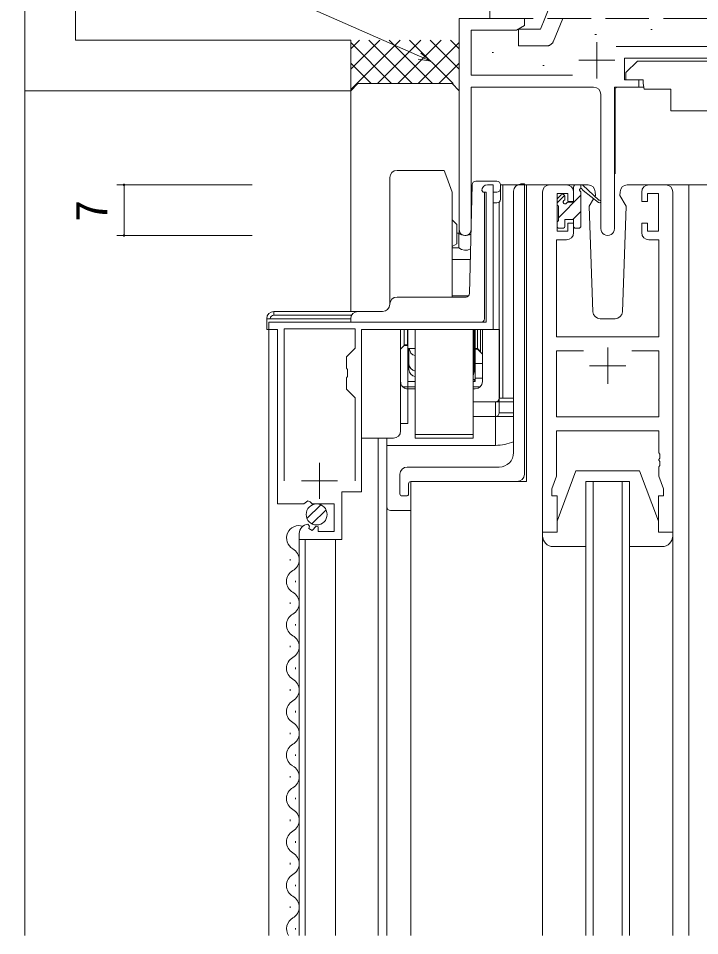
# Model space of a CAD drawing. Units: millimetres, scale not verified. Extents: x -594 to 539, y -420 to 386.
# Drawn here: x -482.8 to -388.7, y 138.6 to 265.3 of the extents above; entities that cross this region are included whole.
import ezdxf
from ezdxf.enums import TextEntityAlignment as Align

# ---------------------------------------------------------------- set-up
doc = ezdxf.new("R2010")
doc.units = ezdxf.units.MM
doc.header["$LTSCALE"] = 2
doc.linetypes.add('DASHED3', pattern=[4, 3, -1])
for name, color, linetype, lineweight in [('0-3_YKK_11', 7, 'Continuous', 9), ('0-4_YKK_12', 2, 'Continuous', 9), ('0-5_YKK_13', 4, 'Continuous', 9), ('0-6_YKK_D', 6, 'Continuous', 9), ('0-7_YSS_K', 3, 'Continuous', 9)]:
    doc.layers.add(name, color=color, linetype=linetype, lineweight=lineweight)
doc.styles.add('ＭＳ ゴシック', font='')
doc.styles.get('ＭＳ ゴシック').set_extended_font_data('MS Gothic')

msp = doc.modelspace()

# ---------------------------------------------------------------- linework, layer by layer
at = {"layer": '0-3_YKK_11'}
for p, q in [((-421.893, 265.313), (-421.893, 236.128)), ((-412.893, 265.313), (-421.893, 265.313)), ((-412.893, 264.313), (-412.893, 265.313)), ((-420.263, 263.683), (-413.984, 263.683)), ((-420.263, 257.443), (-420.263, 263.683)), ((-413.984, 263.683), (-412.893, 264.313)), ((-371.19, 261.443), (-400.201, 261.443)), ((-399.093, 259.813), (-372.293, 259.813)), ((-399.093, 256.813), (-399.093, 259.813)), ((-406.243, 257.443), (-420.263, 257.443)), ((-397.093, 256.813), (-399.093, 256.813)), ((-397.093, 255.813), (-397.093, 256.813)), ((-420.263, 255.813), (-403.343, 255.813)), ((-420.263, 236.128), (-420.263, 255.813)), ((-402.343, 254.813), (-402.343, 236.263)), ((-400.443, 255.813), (-397.093, 255.813)), ((-400.443, 236.263), (-400.443, 255.813)), ((-417.193, 242.31), (-417.993, 242.31)), ((-417.193, 222.31), (-417.193, 242.31)), ((-409.393, 242.313), (-407.093, 242.313)), ((-395.693, 242.313), (-393.393, 242.313)), ((-418.793, 241.51), (-418.593, 241.309)), ((-418.593, 241.309), (-418.193, 241.309)), ((-418.193, 241.309), (-418.193, 223.31)), ((-410.393, 194.313), (-410.393, 241.313)), ((-408.393, 241.113), (-408.393, 235.913)), ((-406.893, 241.113), (-408.393, 241.113)), ((-406.893, 240.013), (-406.893, 241.113)), ((-406.093, 241.313), (-406.093, 240.013)), ((-396.693, 240.013), (-396.693, 241.313)), ((-395.893, 241.113), (-395.893, 240.013)), ((-394.393, 241.113), (-395.893, 241.113)), ((-394.393, 235.913), (-394.393, 241.113)), ((-392.393, 241.313), (-392.393, 194.313)), ((-406.093, 240.013), (-406.893, 240.013)), ((-395.893, 240.013), (-396.693, 240.013)), ((-408.393, 235.913), (-406.893, 235.913)), ((-406.893, 237.013), (-406.093, 237.013)), ((-406.893, 235.913), (-406.893, 237.013)), ((-406.093, 237.013), (-406.093, 235.713)), ((-396.693, 237.013), (-395.893, 237.013)), ((-396.693, 235.713), (-396.693, 237.013)), ((-395.893, 237.013), (-395.893, 235.913)), ((-395.893, 235.913), (-394.393, 235.913)), ((-408.463, 234.713), (-408.463, 221.313)), ((-407.093, 234.713), (-408.463, 234.713)), ((-394.323, 234.713), (-395.693, 234.713)), ((-394.323, 221.313), (-394.323, 234.713)), ((-448.193, 223.31), (-448.193, 222.31)), ((-418.193, 223.31), (-448.193, 223.31)), ((-448.193, 222.31), (-446.993, 222.31)), ((-446.993, 222.31), (-446.993, 198.21)), ((-446.093, 222.41), (-446.093, 201.41)), ((-436.293, 222.41), (-446.093, 222.41)), ((-436.293, 219.76), (-436.293, 222.41)), ((-435.393, 222.31), (-417.193, 222.31)), ((-435.393, 199.91), (-435.393, 222.31)), ((-408.463, 221.313), (-394.323, 221.313)), ((-437.493, 218.56), (-436.293, 219.76)), ((-408.463, 219.383), (-404.743, 219.383)), ((-408.463, 210.243), (-408.463, 219.383)), ((-398.042, 219.383), (-394.323, 219.383)), ((-398.042, 219.383), (-394.323, 219.383)), ((-394.323, 219.383), (-394.323, 210.243)), ((-437.493, 216.98), (-437.493, 218.56)), ((-437.35, 216.789), (-437.493, 216.98)), ((-437.35, 215.83), (-437.35, 216.789)), ((-437.493, 215.639), (-437.35, 215.83)), ((-437.493, 214.06), (-437.493, 215.639)), ((-436.293, 212.859), (-437.493, 214.06)), ((-436.293, 201.41), (-436.293, 212.859)), ((-436.293, 201.41), (-436.293, 212.859)), ((-394.323, 210.243), (-408.463, 210.243)), ((-408.463, 208.313), (-408.463, 202.044)), ((-394.323, 208.313), (-408.463, 208.313)), ((-394.323, 205.271), (-394.323, 208.313)), ((-394.203, 205.088), (-394.323, 205.271)), ((-394.323, 204.355), (-394.203, 204.538)), ((-394.323, 204.271), (-394.323, 204.355)), ((-394.203, 204.088), (-394.323, 204.271)), ((-394.203, 204.538), (-394.203, 205.088)), ((-394.203, 203.538), (-394.203, 204.088)), ((-394.323, 203.355), (-394.203, 203.538)), ((-394.323, 202.044), (-394.323, 203.355)), ((-408.463, 202.044), (-409.093, 200.313)), ((-393.693, 200.313), (-394.323, 202.044)), ((-409.093, 200.313), (-409.093, 199.313)), ((-393.693, 199.313), (-393.693, 200.313)), ((-438.093, 199.91), (-435.393, 199.91)), ((-438.093, 193.31), (-438.093, 199.91)), ((-409.093, 199.313), (-408.393, 199.313)), ((-408.393, 199.313), (-408.393, 194.313)), ((-394.393, 199.313), (-393.693, 199.313)), ((-394.393, 194.313), (-394.393, 199.313)), ((-446.993, 198.21), (-443.362, 198.21)), ((-443.362, 198.21), (-442.821, 198.663)), ((-442.821, 198.663), (-442.493, 198.51)), ((-442.493, 198.51), (-442.193, 198.21)), ((-442.193, 198.21), (-439.193, 198.21)), ((-439.193, 198.21), (-439.193, 194.41)), ((-442.6, 195.158), (-442.811, 195.409)), ((-443.993, 194.114), (-443.993, 193.31)), ((-442.685, 194.839), (-442.6, 195.158)), ((-442.217, 194.568), (-442.685, 194.839)), ((-441.64, 195.145), (-442.217, 194.568)), ((-441.393, 195.043), (-441.64, 195.145)), ((-441.393, 194.41), (-441.393, 195.043)), ((-439.193, 194.41), (-441.393, 194.41)), ((-408.393, 194.313), (-410.393, 194.313)), ((-392.393, 194.313), (-394.393, 194.313)), ((-443.993, 193.31), (-438.093, 193.31))]:
    msp.add_line(p, q, dxfattribs=at)
at = {"layer": '0-3_YKK_11', "color": 2}
for p, q in [((-402.893, 262.013), (-402.893, 257.013)), ((-405.393, 259.513), (-400.393, 259.513)), ((-401.393, 219.813), (-401.393, 214.813)), ((-403.893, 217.313), (-398.893, 217.313)), ((-441.193, 203.91), (-441.193, 198.91)), ((-443.693, 201.41), (-438.693, 201.41))]:
    msp.add_line(p, q, dxfattribs=at)
at = {"layer": '0-3_YKK_11'}
for centre, radius, start, end in [((-403.343, 254.813), 1, 0, 89.99998), ((-417.993, 241.51), 0.8, 90, 179.99998), ((-409.393, 241.313), 1, 90, 179.99998), ((-407.093, 241.313), 1, 0, 89.99998), ((-395.693, 241.313), 1, 90, 179.99998), ((-393.393, 241.313), 1, 0, 89.99998), ((-421.078, 236.128), 0.815, 179.99998, 0), ((-401.393, 236.263), 0.95, 179.99998, 0), ((-407.093, 235.713), 1, 270, 359.99998), ((-395.693, 235.713), 1, 180, 269.99998), ((-442.693, 194.114), 1.3, 95.2159, 180.00002)]:
    msp.add_arc(centre, radius, start, end, dxfattribs=at)
at = {"layer": '0-4_YKK_12'}
for p, q in [((-409.393, 242.313), (-412.593, 242.313)), ((-394.543, 242.313), (-386.693, 242.313)), ((-390.193, 242.313), (-390.193, 138.563)), ((-421.893, 235.557), (-421.893, 236.128)), ((-448.193, 138.563), (-448.193, 222.31)), ((-433.093, 138.563), (-433.093, 207.31)), ((-431.893, 207.31), (-431.893, 138.563)), ((-404.393, 201.313), (-398.393, 201.313)), ((-404.393, 138.563), (-404.393, 201.313)), ((-403.393, 201.313), (-403.393, 138.563)), ((-399.393, 138.563), (-399.393, 201.313)), ((-398.393, 201.313), (-398.393, 138.563)), ((-443.993, 138.563), (-443.993, 193.907)), ((-443.193, 138.563), (-443.193, 193.31)), ((-438.993, 138.563), (-438.993, 193.31)), ((-445.253, 190.405), (-445.253, 190.605)), ((-444.493, 187.405), (-444.493, 187.605)), ((-445.253, 184.405), (-445.253, 184.605)), ((-444.493, 181.405), (-444.493, 181.605)), ((-445.253, 178.405), (-445.253, 178.605)), ((-444.493, 175.405), (-444.493, 175.605)), ((-445.253, 172.405), (-445.253, 172.605)), ((-444.493, 169.405), (-444.493, 169.605)), ((-445.253, 166.405), (-445.253, 166.605)), ((-444.493, 163.405), (-444.493, 163.605)), ((-445.253, 160.405), (-445.253, 160.605)), ((-444.493, 157.405), (-444.493, 157.605)), ((-445.253, 154.405), (-445.253, 154.605)), ((-444.493, 151.405), (-444.493, 151.605)), ((-445.253, 148.405), (-445.253, 148.605)), ((-444.493, 145.405), (-444.493, 145.605)), ((-445.253, 142.405), (-445.253, 142.605)), ((-444.493, 139.405), (-444.493, 139.605))]:
    msp.add_line(p, q, dxfattribs=at)
msp.add_lwpolyline([(-412.593, 242.313), (-412.593, 201.313), (-428.593, 201.313), (-428.593, 138.563)], dxfattribs=at)
for centre, start, end in [((-444.034, 193.505), 71.72141, 240.79745), ((-445.711, 190.505), 299.20255, 60.79745), ((-444.034, 187.505), 119.20255, 240.79745), ((-445.711, 184.505), 299.20255, 60.79745), ((-444.034, 181.505), 119.20255, 240.79745), ((-445.711, 178.505), 299.20255, 60.79745), ((-444.034, 175.505), 119.20255, 240.79745), ((-445.711, 172.505), 299.20255, 60.79745), ((-444.034, 169.505), 119.20255, 240.79745), ((-445.711, 166.505), 299.20255, 60.79745), ((-444.034, 163.505), 119.20255, 240.79745), ((-445.711, 160.505), 299.20255, 60.79745), ((-444.034, 157.505), 119.20255, 240.79745), ((-445.711, 154.505), 299.20255, 60.79745), ((-444.034, 151.505), 119.20255, 240.79745), ((-445.711, 148.505), 299.20255, 60.79745), ((-444.034, 145.505), 119.20255, 240.79745), ((-445.711, 142.505), 299.20255, 60.79745), ((-444.034, 139.505), 119.20255, 213.24428)]:
    msp.add_arc(centre, 1.718, start, end, dxfattribs=at)
at = {"layer": '0-5_YKK_13', "linetype": 'DASHED3'}
for p, q in [((-417.689, 265.313), (-417.689, 267.613)), ((-410.083, 265.313), (-409.154, 267.613)), ((-355.689, 265.313), (-417.689, 265.313)), ((-410.689, 263.813), (-410.083, 265.313)), ((-408.885, 262.138), (-407.602, 265.313)), ((-413.689, 263.813), (-410.689, 263.813)), ((-413.689, 261.513), (-413.689, 263.813)), ((-409.812, 261.513), (-413.689, 261.513)), ((-419.393, 222.31), (-419.393, 219.613)), ((-429.493, 220.113), (-428.993, 220.113)), ((-419.693, 219.613), (-419.393, 219.613)), ((-419.393, 219.613), (-418.693, 218.913)), ((-429.707, 214.413), (-427.993, 214.413)), ((-419.993, 214.413), (-418.979, 214.413))]:
    msp.add_line(p, q, dxfattribs=at)
at = {"layer": '0-5_YKK_13'}
for p, q in [((-397.29, 259.413), (-374.09, 259.413)), ((-398.89, 256.813), (-396.49, 256.813)), ((-396.49, 256.813), (-396.49, 256.313)), ((-396.49, 256.313), (-396.349, 255.513)), ((-400.34, 255.513), (-400.34, 243.813)), ((-400.04, 255.813), (-396.402, 255.813)), ((-396.349, 255.513), (-392.69, 255.513)), ((-392.69, 255.513), (-392.69, 252.513)), ((-392.69, 252.513), (-378.031, 252.513)), ((-431.493, 243.31), (-431.493, 225.81)), ((-422.893, 241.309), (-423.621, 243.31)), ((-420.481, 227.298), (-420.105, 242.322)), ((-419.374, 242.81), (-419.605, 242.81)), ((-419.33, 242.81), (-419.605, 242.81)), ((-416.693, 242.81), (-419.33, 242.81)), ((-417.721, 242.31), (-417.692, 242.31)), ((-415.893, 242.31), (-416.193, 242.307)), ((-412.593, 242.31), (-416.193, 242.31)), ((-416.193, 241.81), (-416.193, 242.31)), ((-415.893, 212.81), (-415.893, 242.31)), ((-412.593, 242.31), (-415.893, 242.31)), ((-413.479, 242.418), (-413.392, 242.426)), ((-412.894, 242.47), (-413.392, 242.426)), ((-412.894, 242.47), (-412.894, 202.313)), ((-404.106, 242.313), (-407.093, 242.313)), ((-406.068, 242.131), (-405.91, 242.289)), ((-405.792, 242.313), (-405.002, 242.313)), ((-405.092, 241.813), (-405.092, 242.313)), ((-404.808, 242.242), (-402.626, 240.195)), ((-395.693, 242.313), (-398.68, 242.313)), ((-422.893, 226.81), (-422.893, 241.309)), ((-418.393, 223.81), (-418.393, 241.309)), ((-417.193, 240.31), (-417.193, 241.309)), ((-417.193, 241.309), (-416.693, 241.309)), ((-416.193, 240.31), (-416.193, 241.81)), ((-414.392, 205.313), (-414.392, 241.422)), ((-408.392, 239.807), (-407.334, 240.865)), ((-408.304, 240.425), (-407.804, 240.925)), ((-408.192, 237.762), (-405.092, 240.862)), ((-406.092, 239.913), (-406.092, 242.013)), ((-405.092, 236.613), (-405.092, 241.213)), ((-402.659, 239.85), (-404.799, 241.547)), ((-403.107, 241.348), (-403.088, 240.813)), ((-399.698, 240.813), (-399.679, 241.348)), ((-417.193, 240.31), (-417.193, 239.81)), ((-417.193, 239.81), (-416.693, 239.81)), ((-417.193, 222.31), (-417.193, 239.807)), ((-416.393, 239.907), (-416.393, 222.31)), ((-408.392, 239.613), (-408.392, 240.213)), ((-407.292, 240.713), (-407.292, 240.374)), ((-406.831, 239.913), (-406.092, 239.913)), ((-403.335, 240.386), (-403.935, 239.346)), ((-403.088, 240.813), (-403.157, 240.693)), ((-398.85, 239.346), (-399.698, 240.813)), ((-398.85, 239.346), (-399.698, 240.813)), ((-408.192, 237.313), (-408.192, 239.413)), ((-406.196, 237.513), (-405.092, 238.616)), ((-403.935, 239.346), (-403.427, 224.778)), ((-399.359, 224.778), (-398.85, 239.346)), ((-422.893, 237.463), (-422.243, 236.813)), ((-408.392, 236.613), (-408.392, 237.113)), ((-407.292, 237.513), (-406.092, 237.513)), ((-407.292, 237.513), (-407.292, 236.613)), ((-406.092, 237.513), (-406.092, 236.613)), ((-422.243, 235.813), (-422.243, 236.813)), ((-422.243, 234.176), (-422.243, 235.813)), ((-407.592, 236.313), (-408.092, 236.313)), ((-405.392, 236.313), (-405.792, 236.313)), ((-422.243, 235.613), (-421.976, 235.613)), ((-421.976, 234.233), (-421.976, 235.613)), ((-422.893, 233.801), (-422.243, 234.176)), ((-422.893, 233.599), (-421.976, 233.599)), ((-421.976, 233.599), (-421.976, 234.233)), ((-421.976, 233.599), (-421.601, 233.368)), ((-421.601, 233.368), (-421.175, 233.259)), ((-421.175, 233.259), (-420.736, 233.287)), ((-420.736, 233.287), (-420.327, 233.447)), ((-422.893, 231.998), (-420.363, 231.998)), ((-422.893, 226.957), (-420.843, 226.957)), ((-420.565, 227.032), (-420.843, 226.957)), ((-420.923, 226.81), (-430.493, 226.81)), ((-435.893, 224.807), (-447.493, 224.81)), ((-447.493, 224.81), (-435.893, 224.81)), ((-432.493, 224.81), (-435.893, 224.81)), ((-448.493, 223.81), (-448.493, 222.31)), ((-448.493, 223.81), (-447.993, 223.81)), ((-436.893, 223.81), (-447.993, 223.81)), ((-436.893, 223.81), (-436.893, 223.31)), ((-436.893, 223.31), (-435.893, 223.31)), ((-435.893, 223.31), (-418.893, 223.31)), ((-418.693, 223.351), (-418.693, 223.31)), ((-402.427, 223.813), (-400.359, 223.813)), ((-447.993, 222.31), (-448.493, 222.31)), ((-428.993, 222.313), (-429.993, 222.313)), ((-429.993, 209.31), (-429.993, 222.31)), ((-429.993, 222.31), (-429.993, 209.313)), ((-429.043, 222.31), (-429.043, 220.213)), ((-428.993, 222.31), (-428.993, 209.313)), ((-427.993, 207.81), (-427.993, 222.31)), ((-419.993, 222.31), (-419.993, 207.81)), ((-419.843, 220.713), (-419.843, 222.31)), ((-419.693, 222.31), (-419.693, 215.284)), ((-419.693, 219.213), (-419.693, 222.31)), ((-419.693, 222.31), (-419.693, 215.113)), ((-419.393, 222.31), (-419.393, 219.713)), ((-418.943, 222.31), (-418.943, 219.263)), ((-418.693, 222.31), (-418.693, 215.113)), ((-416.393, 222.31), (-417.193, 222.31)), ((-416.393, 222.31), (-416.326, 222.31)), ((-416.326, 222.31), (-416.326, 212.81)), ((-419.843, 220.713), (-419.993, 220.713)), ((-419.843, 219.238), (-419.843, 220.713)), ((-429.043, 220.213), (-429.493, 220.213)), ((-427.993, 219.713), (-428.993, 219.713)), ((-428.843, 219.713), (-428.843, 217.569)), ((-428.577, 219.072), (-428.834, 219.713)), ((-419.393, 219.713), (-419.693, 219.713)), ((-419.393, 219.713), (-418.943, 219.263)), ((-428.318, 218.84), (-428.577, 219.072)), ((-427.993, 218.715), (-428.318, 218.84)), ((-419.693, 219.213), (-419.693, 215.284)), ((-428.843, 217.569), (-428.781, 217.221)), ((-428.843, 216.784), (-428.843, 217.569)), ((-428.78, 216.443), (-428.843, 216.784)), ((-428.781, 217.221), (-428.601, 216.917)), ((-428.601, 216.917), (-428.327, 216.694)), ((-419.843, 216.447), (-419.843, 216.784)), ((-418.693, 217.613), (-419.693, 217.613)), ((-428.597, 216.147), (-428.78, 216.443)), ((-428.323, 215.931), (-428.597, 216.147)), ((-428.327, 216.694), (-427.993, 216.581)), ((-427.993, 215.829), (-428.323, 215.931)), ((-419.843, 216.447), (-419.993, 215.906)), ((-418.693, 215.613), (-419.693, 215.613)), ((-428.993, 215.113), (-427.993, 215.113)), ((-419.993, 215.441), (-419.909, 215.424)), ((-419.909, 215.143), (-419.993, 215.127)), ((-419.993, 215.113), (-419.693, 215.113)), ((-419.909, 215.424), (-419.835, 215.403)), ((-419.835, 215.164), (-419.909, 215.143)), ((-419.835, 215.403), (-419.775, 215.377)), ((-419.775, 215.19), (-419.835, 215.164)), ((-419.775, 215.377), (-419.73, 215.348)), ((-419.73, 215.219), (-419.775, 215.19)), ((-419.73, 215.348), (-419.702, 215.317)), ((-419.702, 215.251), (-419.73, 215.219)), ((-419.702, 215.317), (-419.693, 215.284)), ((-419.693, 215.284), (-419.702, 215.251)), ((-427.993, 214.113), (-428.993, 214.113)), ((-419.693, 214.113), (-419.993, 214.113)), ((-416.893, 212.31), (-419.993, 212.31)), ((-416.893, 212.31), (-416.893, 206.31)), ((-414.392, 212.31), (-416.893, 212.31)), ((-416.393, 212.81), (-416.326, 212.81)), ((-416.326, 212.81), (-415.893, 212.81)), ((-414.392, 212.81), (-415.893, 212.81)), ((-428.993, 209.313), (-429.993, 209.313)), ((-429.993, 209.31), (-429.993, 208.31)), ((-416.893, 210.31), (-419.993, 210.31)), ((-414.392, 210.31), (-416.893, 210.31)), ((-431.893, 204.31), (-431.893, 207.31)), ((-431.893, 207.307), (-431.893, 206.31)), ((-419.993, 207.81), (-427.993, 207.81)), ((-427.993, 207.81), (-427.993, 207.31)), ((-427.993, 207.31), (-419.993, 207.31)), ((-419.993, 207.31), (-419.993, 207.81)), ((-431.893, 206.31), (-431.893, 197.81)), ((-416.893, 206.31), (-431.893, 206.31)), ((-431.893, 197.81), (-431.893, 204.31)), ((-416.392, 203.313), (-429.092, 203.313)), ((-408.393, 195.813), (-405.793, 202.813)), ((-405.793, 202.813), (-396.993, 202.813)), ((-394.393, 195.813), (-396.993, 202.813)), ((-430.092, 199.613), (-430.092, 202.313)), ((-428.892, 199.613), (-428.892, 201.013)), ((-413.894, 201.313), (-428.592, 201.313)), ((-429.792, 199.313), (-429.192, 199.313)), ((-410.393, 199.813), (-410.393, 138.563)), ((-392.393, 199.813), (-392.393, 138.563)), ((-442.93, 196.2), (-441.033, 198.097)), ((-442.249, 195.467), (-440.3, 197.416)), ((-431.393, 197.31), (-428.593, 197.31)), ((-431.393, 197.31), (-428.593, 197.31)), ((-408.393, 194.313), (-408.393, 195.813)), ((-394.393, 195.813), (-394.393, 194.313)), ((-410.393, 194.313), (-408.393, 194.313)), ((-410.393, 193.813), (-410.393, 194.313)), ((-394.393, 194.313), (-392.393, 194.313)), ((-392.393, 194.313), (-392.393, 193.813)), ((-404.393, 192.313), (-408.893, 192.313)), ((-393.893, 192.313), (-398.393, 192.313))]:
    msp.add_line(p, q, dxfattribs=at)
for points in [[(-397.29, 259.413), (-398.89, 257.813), (-398.89, 256.813)], [(-423.621, 243.31), (-423.985, 244.31), (-430.493, 244.31)], [(-414.392, 210.81), (-416.393, 210.81), (-416.393, 239.91)], [(-447.493, 224.81), (-447.493, 224.31), (-436.757, 224.31)], [(-448.193, 222.31), (-448.493, 222.31), (-448.493, 223.81)], [(-435.393, 222.01), (-435.393, 209.31), (-435.393, 207.31), (-430.993, 207.31)], [(-419.843, 219.238), (-419.843, 216.784), (-419.993, 216.398)]]:
    msp.add_lwpolyline(points, dxfattribs=at)
at = {"layer": '0-5_YKK_13', "linetype": 'DASHED3'}
msp.add_lwpolyline([(-429.493, 222.31), (-429.493, 220.113), (-429.993, 219.613)], dxfattribs=at)
at = {"layer": '0-5_YKK_13'}
msp.add_circle((-441.593, 196.76), 1.45, dxfattribs=at)
at = {"layer": '0-5_YKK_13', "linetype": 'DASHED3'}
for centre, start, end in [((-409.812, 262.513), 270.00087, 338.00571), ((-428.993, 215.113), 180, 270)]:
    msp.add_arc(centre, 1, start, end, dxfattribs=at)
at = {"layer": '0-5_YKK_13'}
for centre, radius, start, end in [((-400.04, 255.513), 0.3, 90, 180), ((-430.493, 243.31), 1, 90, 180), ((-419.605, 242.31), 0.5, 90, 178.59346), ((-416.693, 242.31), 0.5, 0, 90), ((-413.392, 241.422), 1, 95, 180), ((-405.792, 242.013), 0.3, 90, 180), ((-405.002, 242.013), 0.3, 49.8974, 90), ((-404.106, 241.313), 1, 2, 90), ((-398.68, 241.313), 1, 90, 178), ((-417.721, 241.309), 1, 177.38646, 178.36342), ((-416.693, 241.81), 0.5, 270, 0), ((-407.592, 240.713), 0.3, 0, 135), ((-405.092, 241.613), 0.2, 20.88332, 233.1301), ((-405.392, 241.213), 0.3, 0, 53.1301), ((-404.625, 241.791), 0.3, 200.88332, 234.62001), ((-416.693, 240.31), 0.5, 270, 0), ((-408.092, 240.213), 0.3, 135, 180), ((-408.192, 239.613), 0.2, 180, 270), ((-407.292, 239.913), 0.25, 123.05573, 326.94426), ((-407.592, 240.374), 0.3, 303.05573, 0), ((-406.831, 239.613), 0.3, 90, 146.94426), ((-402.543, 240.013), 0.2, 234.62001, 114.62001), ((-408.192, 237.113), 0.2, 90, 180), ((-408.092, 236.613), 0.3, 180, 270), ((-407.592, 236.613), 0.3, 270, 0), ((-405.792, 236.613), 0.3, 180, 270), ((-405.392, 236.613), 0.3, 270, 0), ((-421.043, 236.913), 1.6, 234.34091, 298.65952), ((-420.981, 227.31), 0.5, 270.02849, 358.19069), ((-432.493, 225.81), 1, 270, 0), ((-430.493, 225.81), 1, 90, 180), ((-447.493, 223.81), 1, 90, 180), ((-447.493, 223.81), 1, 90, 180), ((-435.893, 223.81), 1, 90, 180), ((-402.427, 224.813), 1, 182, 270), ((-400.359, 224.813), 1, 270, 358), ((-447.493, 223.81), 0.5, 90, 180), ((-418.893, 223.81), 0.5, 270, 0), ((-420.043, 219.213), 0.35, 278.2132, 0), ((-419.693, 215.113), 1, 270, 0), ((-416.893, 212.81), 0.5, 270, 0), ((-416.893, 210.81), 0.5, 270, 0), ((-430.993, 208.31), 1, 270, 0), ((-416.893, 212.81), 6.5, 270, 292.62836), ((-416.392, 205.313), 2, 270, 0), ((-429.092, 202.313), 1, 90, 180), ((-413.894, 202.313), 1, 270, 0), ((-428.592, 201.013), 0.3, 90, 180), ((-429.792, 199.613), 0.3, 180, 270), ((-429.192, 199.613), 0.3, 270, 0), ((-431.393, 197.81), 0.5, 180, 270), ((-431.393, 197.81), 0.5, 180, 270), ((-408.893, 193.813), 1.5, 180, 270), ((-393.893, 193.813), 1.5, 270, 0)]:
    msp.add_arc(centre, radius, start, end, dxfattribs=at)
at = {"layer": '0-6_YKK_D'}
for p, q in [((-427.376, 260.073), (-487.795, 286.752)), ((-425.821, 259.386), (-427.376, 260.073)), ((-427.192, 260.49), (-425.821, 259.386)), ((-425.821, 259.386), (-427.56, 259.656)), ((-450.493, 242.307), (-469.193, 242.307)), ((-468.193, 242.307), (-468.193, 235.31)), ((-450.493, 235.31), (-469.193, 235.31))]:
    msp.add_line(p, q, dxfattribs=at)
for centre, start, end in [((-468.193, 242.307), 90, 270), ((-468.193, 242.307), 270, 90), ((-468.193, 235.31), 90, 270), ((-468.193, 235.31), 270, 90)]:
    msp.add_arc(centre, 0.106, start, end, dxfattribs=at)
at = {"layer": '0-7_YSS_K'}
for p, q in [((-481.891, 255.314), (-481.891, 300.314)), ((-474.891, 262.314), (-474.891, 300.314)), ((-395.439, 263.77), (-395.239, 263.77)), ((-403.159, 263.06), (-402.959, 263.06)), ((-474.891, 262.314), (-436.891, 262.314)), ((-436.891, 261.116), (-435.692, 262.314)), ((-436.891, 258.287), (-432.864, 262.314)), ((-436.891, 255.459), (-430.035, 262.314)), ((-436.891, 261.971), (-431.234, 256.314)), ((-434.406, 262.314), (-428.406, 256.314)), ((-433.207, 256.314), (-427.207, 262.314)), ((-431.577, 262.314), (-425.577, 256.314)), ((-430.379, 256.314), (-424.379, 262.314)), ((-428.749, 262.314), (-422.749, 256.314)), ((-427.55, 256.314), (-421.893, 261.971)), ((-425.92, 262.314), (-421.893, 258.287)), ((-423.092, 262.314), (-421.893, 261.116)), ((-417.356, 260.575), (-417.156, 260.575)), ((-436.891, 259.143), (-434.063, 256.314)), ((-424.722, 256.314), (-421.893, 259.143)), ((-410.346, 258.801), (-410.146, 258.801)), ((-435.891, 256.314), (-436.891, 255.314)), ((-481.891, 255.314), (-481.891, 138.563)), ((-436.891, 255.314), (-436.891, 224.807))]:
    msp.add_line(p, q, dxfattribs=at)
for points in [[(-436.891, 262.314), (-436.891, 255.314), (-481.891, 255.314)], [(-435.891, 256.314), (-422.893, 256.314), (-421.893, 255.314)]]:
    msp.add_lwpolyline(points, dxfattribs=at)

# ---------------------------------------------------------------- texts
at = {"layer": '0-6_YKK_D', "color": 7, "style": 'ＭＳ ゴシック'}
msp.add_text('7', height=4.399, rotation=90, dxfattribs=at).set_placement((-469.193, 237.208), align=Align.BOTTOM_LEFT)

doc.saveas('drawing.dxf')
